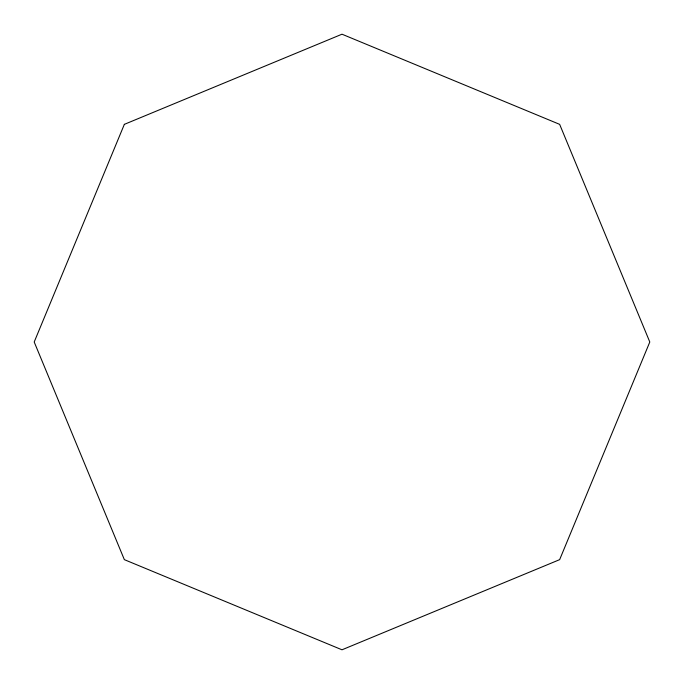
<?xml version="1.0" encoding="UTF-8"?>
<svg xmlns="http://www.w3.org/2000/svg" width="684" height="684" viewBox="0 0 684 684"><rect width="100%" height="100%" fill="white"/><g stroke="black" fill="none" stroke-linecap="round" stroke-linejoin="round"><path stroke-width="1.03" d="M124.351 124.351L34.2 342L124.351 559.649L342 649.8L559.649 559.649L649.8 342L559.649 124.351L342 34.2L124.351 124.351"/></g></svg>
